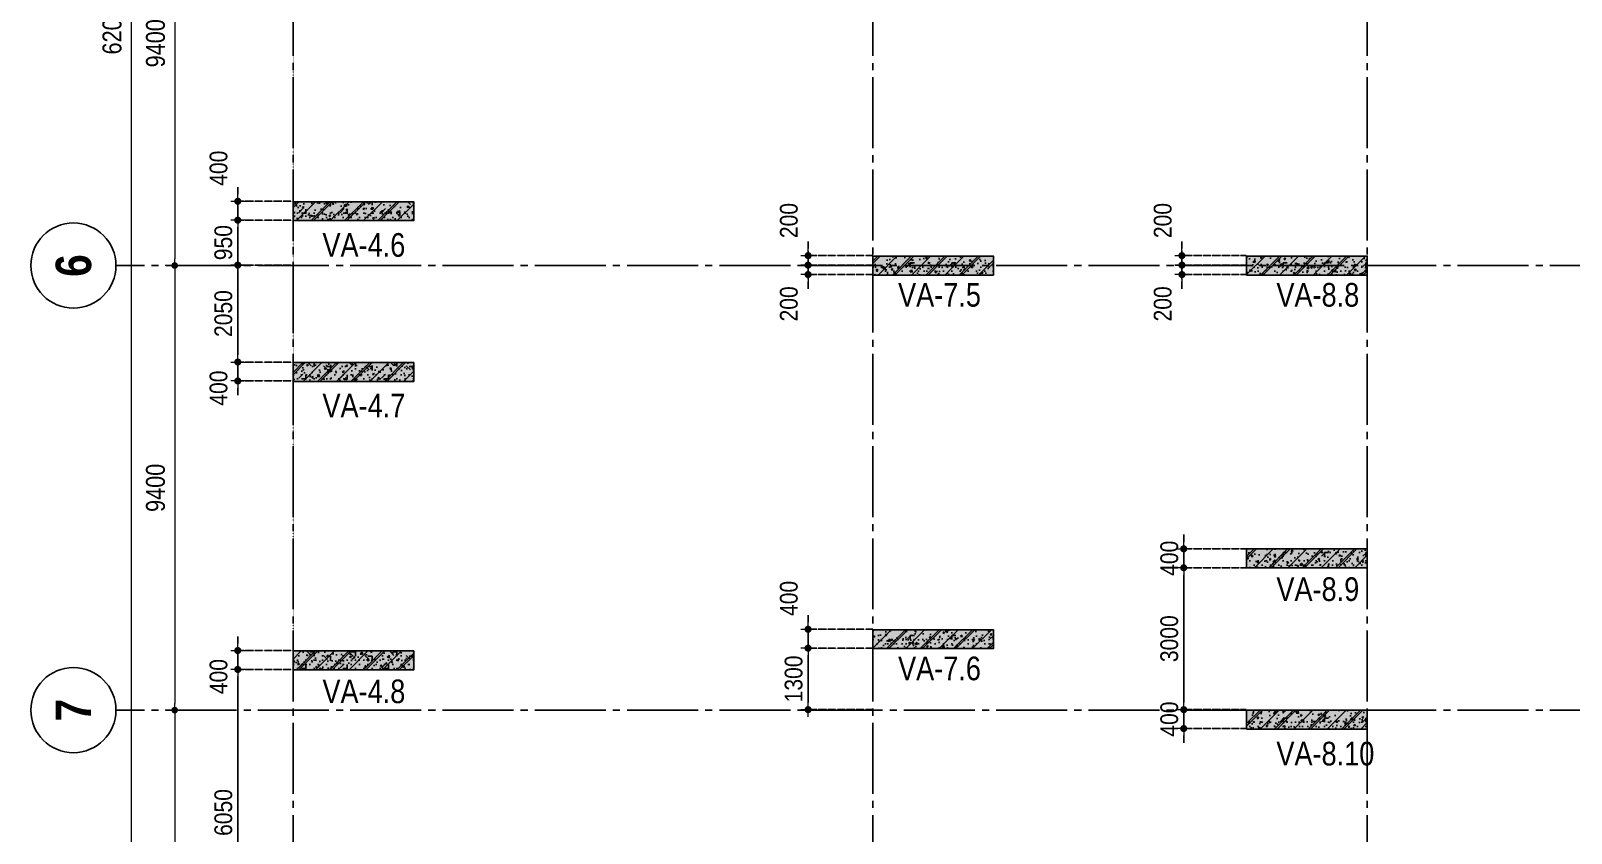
# Model space of a CAD drawing. Header units: millimetres. Extents: x -3973692 to -2843767, y 592734 to 838475.
# Drawn here: x -3354036 to -3321486, y 714118 to 731085 of the extents above; entities that cross this region are included whole.
import ezdxf
from ezdxf.enums import TextEntityAlignment as Align

# ---------------------------------------------------------------- set-up
doc = ezdxf.new("R2010")
doc.units = ezdxf.units.MM
doc.header["$MEASUREMENT"] = 0
doc.header["$PDMODE"] = 3
doc.header["$PDSIZE"] = -20
for name, pattern in [('CHG_XX_Luoi truc-Block A$0$MB_Luoi truc-150-TWA$0$Center101', [13, 10, -1, 1, -1]), ('DOT2', [0.125, 0, -0.125]), ('HIDDEN5', [2.8375, 1.25, -1.5875])]:
    doc.linetypes.add(name, pattern=pattern)
doc.layers.get('0').update_dxf_attribs({"lineweight": 9})
doc.layers.get('Defpoints').update_dxf_attribs({"color": 10, "lineweight": 0})
for name, color, linetype, lineweight in [("'S_General_Dim_1", 1, 'Continuous', 18), ('CHG_XX_Cot_Block A-T2-3$0$DBAO', 3, 'Continuous', 13), ('CHG_XX_Luoi truc-Block A$0$Dim 200', 1, 'Continuous', 5), ('TEXT', 7, 'Continuous', 15)]:
    doc.layers.add(name, color=color, linetype=linetype, lineweight=lineweight)
for name, color, linetype in [('CHG_XX_Cot_Block A-T2-3$0$mb_cot tang 4-8 twa$0$Concrete Hatch', 218, 'Continuous'), ('CHG_XX_Cot_Block A-T2-3$0$mb_cot tang 4-8 twa$0$Concrete Line', 6, 'Continuous'), ('CHG_XX_Cot_Block A-T2-3$0$mb_cot tang 4-8 twa$0$Concrete Solid', 216, 'Continuous'), ('CHG_XX_Luoi truc-Block A$0$MB_Luoi truc-150-TWA$0$Grid', 34, 'Continuous'), ('CHG_XX_Luoi truc-Block A$0$MB_Luoi truc-150-TWA$0$Grid Line', 251, 'CHG_XX_Luoi truc-Block A$0$MB_Luoi truc-150-TWA$0$Center101'), ('dim', 1, 'Continuous')]:
    doc.layers.add(name, color=color, linetype=linetype)
doc.styles.add('arial', font='arial.ttf', dxfattribs={"width": 0.85})
doc.styles.add('CHG_XX_Luoi truc-Block A$0$MB_Luoi truc-150-TWA$0$Grid A-F$0$VNI-HelveCB', font='')
doc.styles.add('CHG_XX_Luoi truc-Block A$0$Star-HelCon', font='')
doc.styles.add('TTP-HelCon', font='')
doc.styles.get('CHG_XX_Luoi truc-Block A$0$MB_Luoi truc-150-TWA$0$Grid A-F$0$VNI-HelveCB').set_extended_font_data('VNI-Helve-Condense', bold=True)
doc.styles.get('CHG_XX_Luoi truc-Block A$0$Star-HelCon').set_extended_font_data('VNI-Helve-Condense')
doc.styles.get('TTP-HelCon').set_extended_font_data('VNI-Helve-Condense')
doc.dimstyles.new('150', dxfattribs={"dimscale": 150, "dimtxt": 2.5, "dimasz": 1, "dimexe": 0, "dimexo": 0, "dimgap": 0.75, "dimtad": 1, "dimdec": 0, "dimzin": 9, "dimdsep": 46, "dimtxsty": 'arial', "dimblk1": 'DIMDOT', "dimblk2": 'DIMDOT', "dimsah": 1, "dimcen": 2, "dimdle": 3, "dimclre": 8, "dimclrt": 2, "dimadec": 0, "dimazin": 0, "dimtfac": 1, "dimtdec": 0, "dimtix": 1, "dimtmove": 2, "dimatfit": 3, "dimldrblk": 'DIMPIJL', "dimfxl": 1, "dimtvp": 1.8, "dimtolj": 1, "dimtzin": 0, "dimarcsym": 0})
doc.dimstyles.new('CHG_XX_Luoi truc-Block A$0$Dim 200', dxfattribs={"dimscale": 200, "dimtxt": 2, "dimasz": 0.7, "dimexe": 1, "dimexo": 1, "dimgap": 1, "dimtad": 1, "dimdec": 0, "dimzin": 12, "dimdsep": 46, "dimtxsty": 'CHG_XX_Luoi truc-Block A$0$Star-HelCon', "dimblk": 'CHG_XX_Luoi truc-Block A$0$_Dot', "dimcen": 1, "dimclrd": 256, "dimclre": 256, "dimclrt": 3, "dimadec": 0, "dimazin": 0, "dimtfac": 1, "dimtdec": 0, "dimtix": 1, "dimtmove": 2, "dimatfit": 3, "dimldrblk": 'CHG_XX_Luoi truc-Block A$0$HTT Arrow 30', "dimfxl": 1, "dimtolj": 1, "dimtzin": 0, "dimarcsym": 0})

# ---------------------------------------------------------------- blocks, each defined once
blk = doc.blocks.new('*U3016')
at = {"layer": 'CHG_XX_Luoi truc-Block A$0$MB_Luoi truc-150-TWA$0$Grid Line'}
blk.add_line((0, 0), (0, 467.0000000000001), dxfattribs=at)
at = {"layer": 'CHG_XX_Luoi truc-Block A$0$MB_Luoi truc-150-TWA$0$Grid', "lineweight": -2, "style": 'CHG_XX_Luoi truc-Block A$0$MB_Luoi truc-150-TWA$0$Grid A-F$0$VNI-HelveCB'}
for tag, p in [('GRIDSUB', (0, 476.0000000000001)), ('GRID', (0, -9))]:
    blk.add_attdef(tag, text='', height=5, dxfattribs=at).set_placement(p, align=Align.MIDDLE)
blk = doc.blocks.new('*U3015')
at = {"layer": 'CHG_XX_Luoi truc-Block A$0$MB_Luoi truc-150-TWA$0$Grid Line'}
blk.add_line((0, 0), (0, 467), dxfattribs=at)
at = {"layer": 'CHG_XX_Luoi truc-Block A$0$MB_Luoi truc-150-TWA$0$Grid', "lineweight": -2, "style": 'CHG_XX_Luoi truc-Block A$0$MB_Luoi truc-150-TWA$0$Grid A-F$0$VNI-HelveCB'}
for tag, p in [('GRIDSUB', (0, 476)), ('GRID', (0, -9))]:
    blk.add_attdef(tag, text='', height=5, dxfattribs=at).set_placement(p, align=Align.MIDDLE)
blk = doc.blocks.new('CHG_XX_Luoi truc-Block A$0$_Dot')
at = {"color": 0, "linetype": 'ByBlock', "lineweight": -2}
blk.add_line((-0.5, 0), (-1, 0), dxfattribs=at)
at = {"color": 0, "linetype": 'ByBlock', "const_width": 0.5}
blk.add_lwpolyline([(-0.25, 0, 1), (0.25, 0, 1)], format="xyb", close=True, dxfattribs=at)
blk = doc.blocks.new('*D3000')
at = {"layer": 'CHG_XX_Luoi truc-Block A$0$Dim 200', "lineweight": -2, "transparency": 16777216}
for p, q in [((-1678.131983339686, 125559.6356885453), (-2699.984525544472, 125559.6356885453)), ((-2499.984525544472, 125419.6356885453), (-2499.98452554447, 116299.6356885453)), ((-1828.131983339686, 116159.6356885453), (-2699.98452554447, 116159.6356885453))]:
    blk.add_line(p, q, dxfattribs=at)
at = {"layer": 'Defpoints', "color": 0, "transparency": 16777216}
for p in [(-1478.131983339686, 125559.6356885453), (-2499.98452554447, 116159.6356885453), (-1628.131983339686, 116159.6356885453)]:
    blk.add_point(p, dxfattribs=at)
at = {"layer": 'CHG_XX_Luoi truc-Block A$0$Dim 200', "lineweight": -2, "transparency": 16777216, "xscale": 140, "yscale": 140, "zscale": 140}
for p, rotation in [((-2499.984525544472, 125559.6356885453), 90), ((-2499.98452554447, 116159.6356885453), 270)]:
    blk.add_blockref('CHG_XX_Luoi truc-Block A$0$_Dot', p, dxfattribs=dict(at, rotation=rotation))
at = {"layer": 'CHG_XX_Luoi truc-Block A$0$Dim 200', "color": 3, "transparency": 16777216, "insert": (-2904.251192211103, 120859.6356885452), "char_height": 400, "attachment_point": 5, "rotation": 90, "style": 'CHG_XX_Luoi truc-Block A$0$Star-HelCon'}
blk.add_mtext('\\A1;9400', dxfattribs=at)
blk = doc.blocks.new('CHG_XX_Luoi truc-Block A$0$HTT Arrow 30')
blk.add_hatch(color=256).paths.add_polyline_path([(-2.5, 0.3750000000000002), (-2.5, -0.3749999999999998), (0, 0)])
at = {"color": 0, "linetype": 'ByBlock', "lineweight": -2}
for p, q in [((0, 0), (-2.5, 0.3750000000000002)), ((-2.5, -0.3749999999999998), (-2.5, 0.3750000000000002)), ((0, 0), (-2.5, -0.3749999999999998))]:
    blk.add_line(p, q, dxfattribs=at)
blk = doc.blocks.new('*D3001')
at = {"layer": 'CHG_XX_Luoi truc-Block A$0$Dim 200', "lineweight": -2, "transparency": 16777216}
for p, q in [((-1828.131983339686, 116159.6356885453), (-2699.984525544472, 116159.6356885453)), ((-2499.984525544472, 116019.6356885453), (-2499.98452554447, 106899.6356885453)), ((-1678.131983339686, 106759.6356885453), (-2699.98452554447, 106759.6356885453))]:
    blk.add_line(p, q, dxfattribs=at)
at = {"layer": 'Defpoints', "color": 0, "transparency": 16777216}
for p in [(-1628.131983339686, 116159.6356885453), (-2499.98452554447, 106759.6356885453), (-1478.131983339686, 106759.6356885453)]:
    blk.add_point(p, dxfattribs=at)
at = {"layer": 'CHG_XX_Luoi truc-Block A$0$Dim 200', "lineweight": -2, "transparency": 16777216, "xscale": 140, "yscale": 140, "zscale": 140}
for p, rotation in [((-2499.984525544472, 116159.6356885453), 90), ((-2499.98452554447, 106759.6356885453), 270)]:
    blk.add_blockref('CHG_XX_Luoi truc-Block A$0$_Dot', p, dxfattribs=dict(at, rotation=rotation))
at = {"layer": 'CHG_XX_Luoi truc-Block A$0$Dim 200', "color": 3, "transparency": 16777216, "insert": (-2904.251192211106, 111459.6356885452), "char_height": 400, "attachment_point": 5, "rotation": 90, "style": 'CHG_XX_Luoi truc-Block A$0$Star-HelCon'}
blk.add_mtext('\\A1;9400', dxfattribs=at)
blk = doc.blocks.new('*D3002')
at = {"layer": 'CHG_XX_Luoi truc-Block A$0$Dim 200', "lineweight": -2, "transparency": 16777216}
for p, q in [((-1678.131983339686, 106759.6356885453), (-2699.984525540746, 106759.6356885453)), ((-2499.984525540746, 106619.6356885453), (-2499.984525540744, 97799.63568854523)), ((-1678.131983339686, 97659.63568854523), (-2699.984525540744, 97659.63568854523))]:
    blk.add_line(p, q, dxfattribs=at)
at = {"layer": 'Defpoints', "color": 0, "transparency": 16777216}
for p in [(-1478.131983339686, 106759.6356885453), (-2499.984525540744, 97659.63568854523), (-1478.131983339686, 97659.63568854523)]:
    blk.add_point(p, dxfattribs=at)
at = {"layer": 'CHG_XX_Luoi truc-Block A$0$Dim 200', "lineweight": -2, "transparency": 16777216, "xscale": 140, "yscale": 140, "zscale": 140}
for p, rotation in [((-2499.984525540746, 106759.6356885453), 90), ((-2499.984525540744, 97659.63568854523), 270)]:
    blk.add_blockref('CHG_XX_Luoi truc-Block A$0$_Dot', p, dxfattribs=dict(at, rotation=rotation))
at = {"layer": 'CHG_XX_Luoi truc-Block A$0$Dim 200', "color": 3, "transparency": 16777216, "insert": (-2904.251192207382, 102209.6356885452), "char_height": 400, "attachment_point": 5, "rotation": 90, "style": 'CHG_XX_Luoi truc-Block A$0$Star-HelCon'}
blk.add_mtext('\\A1;9100', dxfattribs=at)
blk = doc.blocks.new('*D3004')
at = {"layer": 'CHG_XX_Luoi truc-Block A$0$Dim 200', "lineweight": -2, "transparency": 16777216}
for p, q in [((-2389.058254442077, 152259.6356885453), (-3618.466354361928, 152259.6356885453)), ((-3418.466354361928, 152119.6356885453), (-3418.466354361914, 90399.63568854523)), ((-2354.176773137588, 90259.63568854523), (-3618.466354361914, 90259.63568854523))]:
    blk.add_line(p, q, dxfattribs=at)
at = {"layer": 'Defpoints', "color": 0, "transparency": 16777216}
for p in [(-2189.058254442077, 152259.6356885453), (-3418.466354361914, 90259.63568854523), (-2154.176773137588, 90259.63568854523)]:
    blk.add_point(p, dxfattribs=at)
at = {"layer": 'CHG_XX_Luoi truc-Block A$0$Dim 200', "lineweight": -2, "transparency": 16777216, "xscale": 140, "yscale": 140, "zscale": 140}
for p, rotation in [((-3418.466354361928, 152259.6356885453), 90), ((-3418.466354361914, 90259.63568854523), 270)]:
    blk.add_blockref('CHG_XX_Luoi truc-Block A$0$_Dot', p, dxfattribs=dict(at, rotation=rotation))
at = {"layer": 'CHG_XX_Luoi truc-Block A$0$Dim 200', "color": 3, "transparency": 16777216, "insert": (-3822.733021028553, 121259.6356885452), "char_height": 400, "attachment_point": 5, "rotation": 90, "style": 'CHG_XX_Luoi truc-Block A$0$Star-HelCon'}
blk.add_mtext('\\A1;62000', dxfattribs=at)
blk = doc.blocks.new('*U3014')
at = {"layer": 'CHG_XX_Luoi truc-Block A$0$MB_Luoi truc-150-TWA$0$Grid', "lineweight": -2}
blk.add_line((0, 407), (0, 404), dxfattribs=at)
blk.add_circle((0, 413), 6, dxfattribs=at)
at = {"layer": 'CHG_XX_Luoi truc-Block A$0$MB_Luoi truc-150-TWA$0$Grid Line'}
blk.add_line((0, 0), (0, 404), dxfattribs=at)
at = {"layer": 'CHG_XX_Luoi truc-Block A$0$MB_Luoi truc-150-TWA$0$Grid', "lineweight": -2, "style": 'CHG_XX_Luoi truc-Block A$0$MB_Luoi truc-150-TWA$0$Grid A-F$0$VNI-HelveCB'}
for tag, p in [('GRIDSUB', (0, 413)), ('GRID', (0, -9))]:
    blk.add_attdef(tag, text='', height=5, dxfattribs=at).set_placement(p, align=Align.MIDDLE)
blk = doc.blocks.new('*U2986')
at = {"layer": 'CHG_XX_Cot_Block A-T2-3$0$mb_cot tang 4-8 twa$0$Concrete Hatch'}
h = blk.add_hatch(dxfattribs=at)
h.set_pattern_fill('CONCRETE', color=256, scale=50, style=0, pattern_type=2)
h.set_pattern_definition([(45, (250.0000000000001, -2500), (-176.7766952966369, 176.7766952966369), []), (45, (250.0000000000001, -2450), (-353.5533905932737, 353.5533905932738), []), (49.99999999999999, (250.0000000000001, -2500), (358.6300913003767, -31.37606749129755), [37.5, -412.5]), (355, (250.0000000000001, -2500), (-69.3756668065, 376.0960668500059), [30, -330]), (100.4514, (279.8858400000001, -2502.614669999999), (289.2546908570108, 344.7197710304768), [31.870095, -350.571056]), (46.18420000000001, (250.0000000000001, -2400), (533.6205243128222, -82.75950716450905), [56.25, -618.75]), (96.6356, (294.4683725000001, -2406.8966535), (467.3313527743517, 487.0589354502209), [47.805144, -525.8565]), (351.1842, (250.0000000000001, -2400), (467.3309725668136, 487.0593004626623), [45, -495]), (21, (300.0000000000001, -2425), (298.4535260592309, -201.3094453326694), [37.5, -412.5]), (326.0000000000001, (300.0000000000001, -2425), (121.6576659607909, 362.5750225234265), [30, -330]), (71.4514, (324.8711165000001, -2441.775803), (420.111314290745, 161.2652483549762), [31.870095, -350.571056]), (37.50000000000001, (250.0000000000001, -2500), (6.079927658645334, 166.4469269156558), [0, -326, 0, -335, 0, -331.25]), (7.499999999999999, (250.0000000000001, -2500), (131.5347687210743, 197.2058559411801), [0, -191, 0, -318.5, 0, -126.25]), (327.5, (138.5000000000001, -2500), (266.9112180862045, -11.2774358671899), [0, -125, 0, -390, 0, -517.5]), (317.5, (88.50000000000011, -2500), (291.5930846711931, 50.05249116615882), [0, -162.5, 0, -259, 0, -367.5]), (0, (425.0000000000001, -2325), (0, 875), [87.5, -787.5]), (0, (687.5000000000001, -2150), (0, 875), [87.5, -787.5]), (0, (512.5000000000001, -1800), (0, 875), [87.5, -350, 87.5, -350]), (90, (425.0000000000001, -2325), (-875, 5.35782974626967e-14), [87.5, -787.5]), (90, (512.5000000000001, -1800), (-875, 5.35782974626967e-14), [87.5, -787.5]), (90, (775.0000000000001, -2150), (-875, 5.35782974626967e-14), [87.5, -787.5]), (90, (950.0000000000001, -1887.5), (-875, 5.35782974626967e-14), [87.5, -787.5]), (135, (512.5000000000001, -2325), (-875.016357447105, 8.881784197001252e-14), [123.76, -1113.7]), (135, (600.0000000000001, -1800), (-875.016357447105, 8.881784197001252e-14), [123.76, -1113.7]), (45, (687.5000000000001, -2150), (8.881784197001252e-14, 875.016357447105), [123.76, -247.485, 123.76, -742.455]), (0, (75.00000000000011, -2500), (87.5, 87.5), [-175, 0])])
h.paths.add_polyline_path([(-50, 50), (-50, -2500), (350.0000000000001, -2500), (350.0000000000001, 50)])
at = {"layer": 'CHG_XX_Cot_Block A-T2-3$0$mb_cot tang 4-8 twa$0$Concrete Solid'}
blk.add_hatch(color=256, dxfattribs=at).paths.add_polyline_path([(-50, 50), (-50, -2500), (350.0000000000001, -2500), (350.0000000000001, 50)])
at = {"layer": 'CHG_XX_Cot_Block A-T2-3$0$mb_cot tang 4-8 twa$0$Concrete Line'}
blk.add_lwpolyline([(-50, 50), (-50, -2500), (350.0000000000001, -2500), (350.0000000000001, 50)], close=True, dxfattribs=at)
blk = doc.blocks.new('a')
at = {"layer": 'TEXT', "color": 3, "style": 'TTP-HelCon'}
for s, p in [('VA-4.6', (622.0308856256306, -35914.48241008352)), ('VA-7.5', (12785.74149344116, -36968.57358231209)), ('VA-8.8', (20780.1659934409, -36968.57358231209)), ('VA-4.7', (622.0308856256306, -39311.20341008343)), ('VA-8.9', (20780.1659934409, -43192.43608231214)), ('VA-7.6', (12785.74149344116, -44868.52158231195)), ('VA-4.8', (622.0308856256306, -45353.13641008362)), ('VA-8.10', (20780.1659934409, -46669.85958231194))]:
    blk.add_text(s, height=500, dxfattribs=at).set_placement(p)
blk = doc.blocks.new('DIMDOT')
for p, q in [((1, 0), (-1, 0)), ((0, -1), (0, 1))]:
    blk.add_line(p, q)
at = {"const_width": 0.5}
blk.add_lwpolyline([(-0.25, 0, 1), (0.25, 0, 1)], format="xyb", close=True, dxfattribs=at)
blk = doc.blocks.new('*D446')
at = {"layer": "'S_General_Dim_1", "color": 0, "lineweight": -2, "transparency": 16777216}
for p, q in [((-3349662.051391161, 727630.6471437088), (-3349662.051391161, 727780.6471437088)), ((-3349662.051391161, 727480.6471437088), (-3349662.051391161, 727080.6471437088)), ((-3349662.051391161, 726930.6471437088), (-3349662.051391161, 726780.6471437088))]:
    blk.add_line(p, q, dxfattribs=at)
at = {"layer": "'S_General_Dim_1", "color": 8, "linetype": 'HIDDEN5', "lineweight": -2, "transparency": 16777216}
for p, q in [((-3348495.198556938, 727480.6471437088), (-3349662.051391161, 727480.6471437088)), ((-3348495.198556938, 727080.6471437088), (-3349662.051391161, 727080.6471437088))]:
    blk.add_line(p, q, dxfattribs=at)
at = {"layer": 'Defpoints', "color": 0, "transparency": 16777216}
for p in [(-3348495.198556938, 727480.6471437088), (-3349662.051391161, 727080.6471437088), (-3348495.198556938, 727080.6471437088)]:
    blk.add_point(p, dxfattribs=at)
at = {"layer": "'S_General_Dim_1", "color": 0, "lineweight": -2, "transparency": 16777216, "xscale": 150, "yscale": 150, "zscale": 150}
for p, rotation in [((-3349662.051391161, 727480.6471437088), 270), ((-3349662.051391161, 727080.6471437088), 90)]:
    blk.add_blockref('DIMDOT', p, dxfattribs=dict(at, rotation=rotation))
at = {"layer": "'S_General_Dim_1", "color": 2, "transparency": 16777216, "insert": (-3350067.337884995, 728179.276259339), "char_height": 375, "attachment_point": 5, "rotation": 90, "style": 'arial'}
blk.add_mtext('\\A1;400', dxfattribs=at)
blk = doc.blocks.new('DIMPIJL')
at = {"linetype": 'ByBlock'}
blk.add_solid([(-2.5, 0.4166666666666686), (-2.5, -0.4166666666666686), (0, 0)], dxfattribs=at)
blk = doc.blocks.new('*D447')
at = {"layer": "'S_General_Dim_1", "color": 0, "lineweight": -2, "transparency": 16777216}
for p, q in [((-3349662.051390898, 724230.647138072), (-3349662.051390898, 724380.647138072)), ((-3349662.051390898, 724080.647138072), (-3349662.051390898, 723680.647138072)), ((-3349662.051390898, 723530.647138072), (-3349662.051390898, 723380.647138072))]:
    blk.add_line(p, q, dxfattribs=at)
at = {"layer": "'S_General_Dim_1", "color": 8, "linetype": 'HIDDEN5', "lineweight": -2, "transparency": 16777216}
for p, q in [((-3348495.198556677, 724080.647138072), (-3349662.051390898, 724080.647138072)), ((-3348495.198556677, 723680.647138072), (-3349662.051390898, 723680.647138072))]:
    blk.add_line(p, q, dxfattribs=at)
at = {"layer": 'Defpoints', "color": 0, "transparency": 16777216}
for p in [(-3348495.198556677, 724080.647138072), (-3349662.051390898, 723680.647138072), (-3348495.198556677, 723680.647138072)]:
    blk.add_point(p, dxfattribs=at)
at = {"layer": "'S_General_Dim_1", "color": 0, "lineweight": -2, "transparency": 16777216, "xscale": 150, "yscale": 150, "zscale": 150}
for p, rotation in [((-3349662.051390898, 724080.647138072), 270), ((-3349662.051390898, 723680.647138072), 90)]:
    blk.add_blockref('DIMDOT', p, dxfattribs=dict(at, rotation=rotation))
at = {"layer": "'S_General_Dim_1", "color": 2, "transparency": 16777216, "insert": (-3350067.337884734, 723529.4825462498), "char_height": 375, "attachment_point": 5, "rotation": 90, "style": 'arial'}
blk.add_mtext('\\A1;400', dxfattribs=at)
blk = doc.blocks.new('*D448')
at = {"layer": "'S_General_Dim_1", "color": 0, "lineweight": -2, "transparency": 16777216}
for p, q in [((-3349662.051390898, 718130.6516391442), (-3349662.051390898, 718280.6516391442)), ((-3349662.051390898, 717980.6516391442), (-3349662.051390898, 717580.6516391442)), ((-3349662.051390898, 717430.6516391442), (-3349662.051390898, 717280.6516391442))]:
    blk.add_line(p, q, dxfattribs=at)
at = {"layer": "'S_General_Dim_1", "color": 8, "linetype": 'HIDDEN5', "lineweight": -2, "transparency": 16777216}
for p, q in [((-3348495.198556677, 717980.6516391442), (-3349662.051390898, 717980.6516391442)), ((-3348495.198556677, 717580.6516391442), (-3349662.051390898, 717580.6516391442))]:
    blk.add_line(p, q, dxfattribs=at)
at = {"layer": 'Defpoints', "color": 0, "transparency": 16777216}
for p in [(-3348495.198556677, 717980.6516391442), (-3349662.051390898, 717580.6516391442), (-3348495.198556677, 717580.6516391442)]:
    blk.add_point(p, dxfattribs=at)
at = {"layer": "'S_General_Dim_1", "color": 0, "lineweight": -2, "transparency": 16777216, "xscale": 150, "yscale": 150, "zscale": 150}
for p, rotation in [((-3349662.051390898, 717980.6516391442), 270), ((-3349662.051390898, 717580.6516391442), 90)]:
    blk.add_blockref('DIMDOT', p, dxfattribs=dict(at, rotation=rotation))
at = {"layer": "'S_General_Dim_1", "color": 2, "transparency": 16777216, "insert": (-3350067.337884734, 717429.487047322), "char_height": 375, "attachment_point": 5, "rotation": 90, "style": 'arial'}
blk.add_mtext('\\A1;400', dxfattribs=at)
blk = doc.blocks.new('*D449')
at = {"layer": "'S_General_Dim_1", "color": 8, "linetype": 'HIDDEN5', "lineweight": -2, "transparency": 16777216}
for p, q in [((-3348495.198556677, 717580.6516391442), (-3349662.0513909, 717580.6516391442)), ((-3347445.198556931, 711530.6471380725), (-3349662.0513909, 711530.6471380725))]:
    blk.add_line(p, q, dxfattribs=at)
at = {"layer": "'S_General_Dim_1", "color": 0, "lineweight": -2, "transparency": 16777216}
blk.add_line((-3349662.0513909, 717430.6516391442), (-3349662.0513909, 711680.6471380725), dxfattribs=at)
at = {"layer": 'Defpoints', "color": 0, "transparency": 16777216}
for p in [(-3348495.198556677, 717580.6516391442), (-3349662.0513909, 711530.6471380725), (-3347445.198556931, 711530.6471380725)]:
    blk.add_point(p, dxfattribs=at)
at = {"layer": "'S_General_Dim_1", "color": 0, "lineweight": -2, "transparency": 16777216, "xscale": 150, "yscale": 150, "zscale": 150}
for p, rotation in [((-3349662.0513909, 717580.6516391442), 90), ((-3349662.0513909, 711530.6471380725), 270)]:
    blk.add_blockref('DIMDOT', p, dxfattribs=dict(at, rotation=rotation))
at = {"layer": "'S_General_Dim_1", "color": 2, "transparency": 16777216, "insert": (-3349966.016261295, 714555.6493886092), "char_height": 375, "attachment_point": 5, "rotation": 90, "style": 'arial'}
blk.add_mtext('\\A1;6050', dxfattribs=at)
blk = doc.blocks.new('*D433')
at = {"layer": "'S_General_Dim_1", "color": 8, "linetype": 'HIDDEN5', "lineweight": -2, "transparency": 16777216}
for p, q in [((-3348495.198556938, 727080.6471437088), (-3349662.051391163, 727080.6471437088)), ((-3348495.198556737, 726130.6471381315), (-3349662.051391163, 726130.6471381315))]:
    blk.add_line(p, q, dxfattribs=at)
at = {"layer": "'S_General_Dim_1", "color": 0, "lineweight": -2, "transparency": 16777216}
blk.add_line((-3349662.051391163, 726930.6471437088), (-3349662.051391163, 726280.6471381315), dxfattribs=at)
at = {"layer": 'Defpoints', "color": 0, "transparency": 16777216}
for p in [(-3348495.198556938, 727080.6471437088), (-3349662.051391163, 726130.6471381315), (-3348495.198556737, 726130.6471381315)]:
    blk.add_point(p, dxfattribs=at)
at = {"layer": "'S_General_Dim_1", "color": 0, "lineweight": -2, "transparency": 16777216, "xscale": 150, "yscale": 150, "zscale": 150}
for p, rotation in [((-3349662.051391163, 727080.6471437088), 90), ((-3349662.051391163, 726130.6471381315), 270)]:
    blk.add_blockref('DIMDOT', p, dxfattribs=dict(at, rotation=rotation))
at = {"layer": "'S_General_Dim_1", "color": 2, "transparency": 16777216, "insert": (-3349966.016261558, 726605.647140921), "char_height": 375, "attachment_point": 5, "rotation": 90, "style": 'arial'}
blk.add_mtext('\\A1;950', dxfattribs=at)
blk = doc.blocks.new('*D434')
at = {"layer": "'S_General_Dim_1", "color": 8, "linetype": 'HIDDEN5', "lineweight": -2, "transparency": 16777216}
for p, q in [((-3348495.198556736, 726130.6471381315), (-3349662.0513909, 726130.6471381315)), ((-3348495.198556677, 724080.647138072), (-3349662.0513909, 724080.647138072))]:
    blk.add_line(p, q, dxfattribs=at)
at = {"layer": "'S_General_Dim_1", "color": 0, "lineweight": -2, "transparency": 16777216}
blk.add_line((-3349662.0513909, 724230.647138072), (-3349662.0513909, 725980.6471381315), dxfattribs=at)
at = {"layer": 'Defpoints', "color": 0, "transparency": 16777216}
for p in [(-3349662.0513909, 726130.6471381315), (-3348495.198556736, 726130.6471381315), (-3348495.198556677, 724080.647138072)]:
    blk.add_point(p, dxfattribs=at)
at = {"layer": "'S_General_Dim_1", "color": 0, "lineweight": -2, "transparency": 16777216, "xscale": 150, "yscale": 150, "zscale": 150}
for p, rotation in [((-3349662.0513909, 726130.6471381315), 90), ((-3349662.0513909, 724080.647138072), 270)]:
    blk.add_blockref('DIMDOT', p, dxfattribs=dict(at, rotation=rotation))
at = {"layer": "'S_General_Dim_1", "color": 2, "transparency": 16777216, "insert": (-3349966.016261295, 725105.6471381026), "char_height": 375, "attachment_point": 5, "rotation": 90, "style": 'arial'}
blk.add_mtext('\\A1;2050', dxfattribs=at)
blk = doc.blocks.new('*D465')
at = {"layer": "'S_General_Dim_1", "color": 0, "lineweight": -2, "transparency": 16777216}
for p, q in [((-3337611.030150359, 726480.6471381317), (-3337611.030150359, 726630.6471381317)), ((-3337611.030150359, 726330.6471381317), (-3337611.030150359, 726130.6471381315)), ((-3337611.030150359, 725980.6471381315), (-3337611.030150359, 725830.6471381315))]:
    blk.add_line(p, q, dxfattribs=at)
at = {"layer": "'S_General_Dim_1", "color": 8, "linetype": 'HIDDEN5', "lineweight": -2, "transparency": 16777216}
for p, q in [((-3336245.198556938, 726330.6471381317), (-3337611.030150359, 726330.6471381317)), ((-3336245.198556938, 726130.6471381315), (-3337611.030150359, 726130.6471381315))]:
    blk.add_line(p, q, dxfattribs=at)
at = {"layer": 'Defpoints', "color": 0, "transparency": 16777216}
for p in [(-3336245.198556938, 726330.6471381317), (-3337611.030150359, 726130.6471381315), (-3336245.198556938, 726130.6471381315)]:
    blk.add_point(p, dxfattribs=at)
at = {"layer": "'S_General_Dim_1", "color": 0, "lineweight": -2, "transparency": 16777216, "xscale": 150, "yscale": 150, "zscale": 150}
for p, rotation in [((-3337611.030150359, 726330.6471381317), 270), ((-3337611.030150359, 726130.6471381315), 90)]:
    blk.add_blockref('DIMDOT', p, dxfattribs=dict(at, rotation=rotation))
at = {"layer": "'S_General_Dim_1", "color": 2, "transparency": 16777216, "insert": (-3338016.316644206, 727072.8055864645), "char_height": 375, "attachment_point": 5, "rotation": 90, "style": 'arial'}
blk.add_mtext('\\A1;200', dxfattribs=at)
blk = doc.blocks.new('*D466')
at = {"layer": "'S_General_Dim_1", "color": 0, "lineweight": -2, "transparency": 16777216}
for p, q in [((-3337611.030150359, 726280.6471381315), (-3337611.030150359, 726430.6471381315)), ((-3337611.030150359, 726130.6471381315), (-3337611.030150359, 725930.6471381317)), ((-3337611.030150359, 725780.6471381317), (-3337611.030150359, 725630.6471381317))]:
    blk.add_line(p, q, dxfattribs=at)
at = {"layer": "'S_General_Dim_1", "color": 8, "linetype": 'HIDDEN5', "lineweight": -2, "transparency": 16777216}
for p, q in [((-3336245.198556938, 726130.6471381315), (-3337611.030150359, 726130.6471381315)), ((-3336245.198556938, 725930.6471381317), (-3337611.030150359, 725930.6471381317))]:
    blk.add_line(p, q, dxfattribs=at)
at = {"layer": 'Defpoints', "color": 0, "transparency": 16777216}
for p in [(-3337611.030150359, 725930.6471381317), (-3336245.198556938, 726130.6471381315), (-3336245.198556938, 725930.6471381317)]:
    blk.add_point(p, dxfattribs=at)
at = {"layer": "'S_General_Dim_1", "color": 0, "lineweight": -2, "transparency": 16777216, "xscale": 150, "yscale": 150, "zscale": 150}
for p, rotation in [((-3337611.030150359, 726130.6471381315), 270), ((-3337611.030150359, 725930.6471381317), 90)]:
    blk.add_blockref('DIMDOT', p, dxfattribs=dict(at, rotation=rotation))
at = {"layer": "'S_General_Dim_1", "color": 2, "transparency": 16777216, "insert": (-3338016.316644206, 725310.8351119726), "char_height": 375, "attachment_point": 5, "rotation": 90, "style": 'arial'}
blk.add_mtext('\\A1;200', dxfattribs=at)
blk = doc.blocks.new('*D467')
at = {"layer": "'S_General_Dim_1", "color": 0, "lineweight": -2, "transparency": 16777216}
for p, q in [((-3337611.030150363, 718580.647137127), (-3337611.030150363, 718730.647137127)), ((-3337611.030150363, 718430.647137127), (-3337611.030150363, 718030.647137127)), ((-3337611.030150363, 717880.647137127), (-3337611.030150363, 717730.647137127))]:
    blk.add_line(p, q, dxfattribs=at)
at = {"layer": "'S_General_Dim_1", "color": 8, "linetype": 'HIDDEN5', "lineweight": -2, "transparency": 16777216}
for p, q in [((-3336245.198556933, 718430.647137127), (-3337611.030150363, 718430.647137127)), ((-3336245.198556938, 718030.647137127), (-3337611.030150363, 718030.647137127))]:
    blk.add_line(p, q, dxfattribs=at)
at = {"layer": 'Defpoints', "color": 0, "transparency": 16777216}
for p in [(-3336245.198556933, 718430.647137127), (-3337611.030150363, 718030.647137127), (-3336245.198556938, 718030.647137127)]:
    blk.add_point(p, dxfattribs=at)
at = {"layer": "'S_General_Dim_1", "color": 0, "lineweight": -2, "transparency": 16777216, "xscale": 150, "yscale": 150, "zscale": 150}
for p, rotation in [((-3337611.030150363, 718430.647137127), 270), ((-3337611.030150363, 718030.647137127), 90)]:
    blk.add_blockref('DIMDOT', p, dxfattribs=dict(at, rotation=rotation))
at = {"layer": "'S_General_Dim_1", "color": 2, "transparency": 16777216, "insert": (-3338016.31664421, 719082.7194508534), "char_height": 375, "attachment_point": 5, "rotation": 90, "style": 'arial'}
blk.add_mtext('\\A1;400', dxfattribs=at)
blk = doc.blocks.new('*D468')
at = {"layer": "'S_General_Dim_1", "color": 8, "linetype": 'HIDDEN5', "lineweight": -2, "transparency": 16777216}
for p, q in [((-3336245.198556938, 718030.647137127), (-3337611.030150363, 718030.647137127)), ((-3336245.198556938, 716730.6471381315), (-3337611.030150363, 716730.6471381315))]:
    blk.add_line(p, q, dxfattribs=at)
at = {"layer": "'S_General_Dim_1", "color": 0, "lineweight": -2, "transparency": 16777216}
blk.add_line((-3337611.030150363, 717880.647137127), (-3337611.030150363, 716880.6471381315), dxfattribs=at)
at = {"layer": 'Defpoints', "color": 0, "transparency": 16777216}
for p in [(-3336245.198556938, 718030.647137127), (-3337611.030150363, 716730.6471381315), (-3336245.198556938, 716730.6471381315)]:
    blk.add_point(p, dxfattribs=at)
at = {"layer": "'S_General_Dim_1", "color": 0, "lineweight": -2, "transparency": 16777216, "xscale": 150, "yscale": 150, "zscale": 150}
for p, rotation in [((-3337611.030150363, 718030.647137127), 90), ((-3337611.030150363, 716730.6471381315), 270)]:
    blk.add_blockref('DIMDOT', p, dxfattribs=dict(at, rotation=rotation))
at = {"layer": "'S_General_Dim_1", "color": 2, "transparency": 16777216, "insert": (-3337915.122919803, 717380.64713763), "char_height": 375, "attachment_point": 5, "rotation": 90, "style": 'arial'}
blk.add_mtext('\\A1;1300', dxfattribs=at)
blk = doc.blocks.new('*D474')
at = {"layer": "'S_General_Dim_1", "color": 0, "lineweight": -2, "transparency": 16777216}
for p, q in [((-3329673.243641575, 720281.0114495864), (-3329673.243641575, 720431.0114495864)), ((-3329673.243641575, 720131.0114495864), (-3329673.243641575, 719731.0114495861)), ((-3329673.243641575, 719581.0114495861), (-3329673.243641575, 719431.0114495861))]:
    blk.add_line(p, q, dxfattribs=at)
at = {"layer": "'S_General_Dim_1", "color": 8, "linetype": 'HIDDEN5', "lineweight": -2, "transparency": 16777216}
for p, q in [((-3328345.198556933, 720131.0114495864), (-3329673.243641575, 720131.0114495864)), ((-3328345.198556944, 719731.0114495861), (-3329673.243641575, 719731.0114495861))]:
    blk.add_line(p, q, dxfattribs=at)
at = {"layer": 'Defpoints', "color": 0, "transparency": 16777216}
for p in [(-3328345.198556933, 720131.0114495864), (-3329673.243641575, 719731.0114495861), (-3328345.198556944, 719731.0114495861)]:
    blk.add_point(p, dxfattribs=at)
at = {"layer": "'S_General_Dim_1", "color": 0, "lineweight": -2, "transparency": 16777216, "xscale": 150, "yscale": 150, "zscale": 150}
for p, rotation in [((-3329673.243641575, 720131.0114495864), 270), ((-3329673.243641575, 719731.0114495861), 90)]:
    blk.add_blockref('DIMDOT', p, dxfattribs=dict(at, rotation=rotation))
at = {"layer": "'S_General_Dim_1", "color": 2, "transparency": 16777216, "insert": (-3329977.20851197, 719931.0114495871), "char_height": 375, "attachment_point": 5, "rotation": 90, "style": 'arial'}
blk.add_mtext('\\A1;400', dxfattribs=at)
blk = doc.blocks.new('*D475')
at = {"layer": "'S_General_Dim_1", "color": 0, "lineweight": -2, "transparency": 16777216}
for p, q in [((-3329673.243641566, 716880.6471326761), (-3329673.243641566, 717030.6471326761)), ((-3329673.243641566, 716730.6471326761), (-3329673.243641566, 716330.6471326761)), ((-3329673.243641566, 716180.6471326761), (-3329673.243641566, 716030.6471326761))]:
    blk.add_line(p, q, dxfattribs=at)
at = {"layer": "'S_General_Dim_1", "color": 8, "linetype": 'HIDDEN5', "lineweight": -2, "transparency": 16777216}
for p, q in [((-3328345.198556932, 716730.6471326761), (-3329673.243641566, 716730.6471326761)), ((-3328345.198570783, 716330.6471326761), (-3329673.243641566, 716330.6471326761))]:
    blk.add_line(p, q, dxfattribs=at)
at = {"layer": 'Defpoints', "color": 0, "transparency": 16777216}
for p in [(-3328345.198556932, 716730.6471326761), (-3329673.243641566, 716330.6471326761), (-3328345.198570783, 716330.6471326761)]:
    blk.add_point(p, dxfattribs=at)
at = {"layer": "'S_General_Dim_1", "color": 0, "lineweight": -2, "transparency": 16777216, "xscale": 150, "yscale": 150, "zscale": 150}
for p, rotation in [((-3329673.243641566, 716730.6471326761), 270), ((-3329673.243641566, 716330.6471326761), 90)]:
    blk.add_blockref('DIMDOT', p, dxfattribs=dict(at, rotation=rotation))
at = {"layer": "'S_General_Dim_1", "color": 2, "transparency": 16777216, "insert": (-3329977.20851196, 716530.6471326769), "char_height": 375, "attachment_point": 5, "rotation": 90, "style": 'arial'}
blk.add_mtext('\\A1;400', dxfattribs=at)
blk = doc.blocks.new('*D476')
at = {"layer": "'S_General_Dim_1", "color": 0, "lineweight": -2, "transparency": 16777216}
for p, q in [((-3329711.030150359, 726480.6471381328), (-3329711.030150359, 726630.6471381328)), ((-3329711.030150359, 726330.6471381328), (-3329711.030150359, 726130.6471381327)), ((-3329711.030150359, 725980.6471381327), (-3329711.030150359, 725830.6471381327))]:
    blk.add_line(p, q, dxfattribs=at)
at = {"layer": "'S_General_Dim_1", "color": 8, "linetype": 'HIDDEN5', "lineweight": -2, "transparency": 16777216}
for p, q in [((-3328345.198556934, 726330.6471381328), (-3329711.030150359, 726330.6471381328)), ((-3328345.198556934, 726130.6471381327), (-3329711.030150359, 726130.6471381327))]:
    blk.add_line(p, q, dxfattribs=at)
at = {"layer": 'Defpoints', "color": 0, "transparency": 16777216}
for p in [(-3328345.198556934, 726330.6471381328), (-3329711.030150359, 726130.6471381327), (-3328345.198556934, 726130.6471381327)]:
    blk.add_point(p, dxfattribs=at)
at = {"layer": "'S_General_Dim_1", "color": 0, "lineweight": -2, "transparency": 16777216, "xscale": 150, "yscale": 150, "zscale": 150}
for p, rotation in [((-3329711.030150359, 726330.6471381328), 270), ((-3329711.030150359, 726130.6471381327), 90)]:
    blk.add_blockref('DIMDOT', p, dxfattribs=dict(at, rotation=rotation))
at = {"layer": "'S_General_Dim_1", "color": 2, "transparency": 16777216, "insert": (-3330116.316644202, 727072.8055864656), "char_height": 375, "attachment_point": 5, "rotation": 90, "style": 'arial'}
blk.add_mtext('\\A1;200', dxfattribs=at)
blk = doc.blocks.new('*D477')
at = {"layer": "'S_General_Dim_1", "color": 0, "lineweight": -2, "transparency": 16777216}
for p, q in [((-3329711.030150359, 726280.6471381327), (-3329711.030150359, 726430.6471381327)), ((-3329711.030150359, 726130.6471381327), (-3329711.030150359, 725930.6471381328)), ((-3329711.030150359, 725780.6471381328), (-3329711.030150359, 725630.6471381328))]:
    blk.add_line(p, q, dxfattribs=at)
at = {"layer": "'S_General_Dim_1", "color": 8, "linetype": 'HIDDEN5', "lineweight": -2, "transparency": 16777216}
for p, q in [((-3328345.198556934, 726130.6471381327), (-3329711.030150359, 726130.6471381327)), ((-3328345.198556934, 725930.6471381328), (-3329711.030150359, 725930.6471381328))]:
    blk.add_line(p, q, dxfattribs=at)
at = {"layer": 'Defpoints', "color": 0, "transparency": 16777216}
for p in [(-3329711.030150359, 725930.6471381328), (-3328345.198556934, 726130.6471381327), (-3328345.198556934, 725930.6471381328)]:
    blk.add_point(p, dxfattribs=at)
at = {"layer": "'S_General_Dim_1", "color": 0, "lineweight": -2, "transparency": 16777216, "xscale": 150, "yscale": 150, "zscale": 150}
for p, rotation in [((-3329711.030150359, 726130.6471381327), 270), ((-3329711.030150359, 725930.6471381328), 90)]:
    blk.add_blockref('DIMDOT', p, dxfattribs=dict(at, rotation=rotation))
at = {"layer": "'S_General_Dim_1", "color": 2, "transparency": 16777216, "insert": (-3330116.316644202, 725310.8351119738), "char_height": 375, "attachment_point": 5, "rotation": 90, "style": 'arial'}
blk.add_mtext('\\A1;200', dxfattribs=at)
blk = doc.blocks.new('*D478')
at = {"layer": "'S_General_Dim_1", "color": 8, "linetype": 'HIDDEN5', "lineweight": -2, "transparency": 16777216}
for p, q in [((-3328345.198556938, 719731.0114495864), (-3329673.243641575, 719731.0114495864)), ((-3328345.198570783, 716730.6471326761), (-3329673.243641575, 716730.6471326761))]:
    blk.add_line(p, q, dxfattribs=at)
at = {"layer": "'S_General_Dim_1", "color": 0, "lineweight": -2, "transparency": 16777216}
blk.add_line((-3329673.243641575, 719581.0114495864), (-3329673.243641575, 716880.6471326761), dxfattribs=at)
at = {"layer": 'Defpoints', "color": 0, "transparency": 16777216}
for p in [(-3328345.198556938, 719731.0114495864), (-3329673.243641575, 716730.6471326761), (-3328345.198570783, 716730.6471326761)]:
    blk.add_point(p, dxfattribs=at)
at = {"layer": "'S_General_Dim_1", "color": 0, "lineweight": -2, "transparency": 16777216, "xscale": 150, "yscale": 150, "zscale": 150}
for p, rotation in [((-3329673.243641575, 719731.0114495864), 90), ((-3329673.243641575, 716730.6471326761), 270)]:
    blk.add_blockref('DIMDOT', p, dxfattribs=dict(at, rotation=rotation))
at = {"layer": "'S_General_Dim_1", "color": 2, "transparency": 16777216, "insert": (-3329977.336411015, 718230.829291132), "char_height": 375, "attachment_point": 5, "rotation": 90, "style": 'arial'}
blk.add_mtext('\\A1;3000', dxfattribs=at)
blk = doc.blocks.new('CHG_XX_Luoi truc-Block A')
at = {"layer": 'CHG_XX_Luoi truc-Block A$0$MB_Luoi truc-150-TWA$0$Grid', "xscale": 150, "yscale": 150, "zscale": 150}
for name, p in [('*U3015', (0, 87440.67921933654)), ('*U3016', (12250, 87440.67921933654)), ('*U3016', (22700, 87440.67921933654))]:
    blk.add_blockref(name, p, dxfattribs=at)
at = {"layer": 'CHG_XX_Luoi truc-Block A$0$MB_Luoi truc-150-TWA$0$Grid'}
ref = blk.add_blockref('*U3014', (57309.50927037185, 116159.6356885452), dxfattribs=dict(at, xscale=-150, yscale=150, zscale=150, rotation=90))
ref.add_attrib('GRIDSUB', '6', dxfattribs={"lineweight": -2, "height": 750, "rotation": 90, "style": 'CHG_XX_Luoi truc-Block A$0$MB_Luoi truc-150-TWA$0$Grid A-F$0$VNI-HelveCB'}).set_placement((-4640.49072962816, 116159.6356885452), align=Align.MIDDLE)
ref = blk.add_blockref('*U3014', (57309.50927037185, 106759.6356885452), dxfattribs=dict(at, xscale=-150, yscale=150, zscale=150, rotation=90))
ref.add_attrib('GRIDSUB', '7', dxfattribs={"lineweight": -2, "height": 750, "rotation": 90, "style": 'CHG_XX_Luoi truc-Block A$0$MB_Luoi truc-150-TWA$0$Grid A-F$0$VNI-HelveCB'}).set_placement((-4640.49072962816, 106759.6356885452), align=Align.MIDDLE)
at = {"layer": 'CHG_XX_Luoi truc-Block A$0$Dim 200'}
for base, p1, p2, picture, middle in [((-3418.466354361914, 90259.63568854523), (-2189.058254442076, 152259.6356885452), (-2154.176773137588, 90259.6356885452), '*D3004', (-3822.733021028553, 121259.6356885452)), ((-2499.98452554447, 116159.6356885453), (-1478.131983339685, 125559.6356885452), (-1628.131983339685, 116159.6356885452), '*D3000', (-2904.251192211103, 120859.6356885452)), ((-2499.98452554447, 106759.6356885453), (-1628.131983339685, 116159.6356885452), (-1478.131983339685, 106759.6356885452), '*D3001', (-2904.251192211106, 111459.6356885452)), ((-2499.984525540744, 97659.63568854523), (-1478.131983339685, 106759.6356885452), (-1478.131983339685, 97659.6356885452), '*D3002', (-2904.251192207382, 102209.6356885452))]:
    dim = blk.add_linear_dim(base=base, p1=p1, p2=p2, angle=90, dimstyle='CHG_XX_Luoi truc-Block A$0$Dim 200', dxfattribs=at)
    dim.commit()
    dim.dimension.update_dxf_attribs({"geometry": picture, "text_midpoint": middle})
blk = doc.blocks.new('CHG_XX_Cot_Block A-T2-3')
at = {"layer": 'CHG_XX_Cot_Block A-T2-3$0$DBAO'}
blk.add_blockref('CHG_XX_Luoi truc-Block A', (8014952.261310224, 1085564.094002106), dxfattribs=at)
at = {"layer": 'CHG_XX_Cot_Block A-T2-3$0$mb_cot tang 4-8 twa$0$Concrete Line', "xscale": -1, "rotation": 90}
for p in [(8015002.261310224, 1203023.729690651), (8027252.261310224, 1201873.729690651), (8035152.261310224, 1201873.729685173), (8015002.261310224, 1199623.729690651), (8035152.261310224, 1195683.729690651), (8027252.261310224, 1193973.729696228), (8015002.261310224, 1193523.729690651), (8035152.261310224, 1192273.729690651)]:
    blk.add_blockref('*U2986', p, dxfattribs=at)

msp = doc.modelspace()

# ---------------------------------------------------------------- linework, layer by layer
at = {"layer": 'dim', "linetype": 'DOT2', "ltscale": 10}
msp.add_line((-3348495.198556936, 755371.0114551636), (-3348495.198556676, 717546.0159505988), dxfattribs=at)

# ---------------------------------------------------------------- block references
at = {"layer": "'S_General_Dim_1"}
msp.add_blockref('CHG_XX_Cot_Block A-T2-3', (-11363447.45986716, -475602.7182410646), dxfattribs=at)
at = {"layer": 'TEXT'}
msp.add_blockref('a', (-3348495.198556936, 762221.0114495861), dxfattribs=at)

# ---------------------------------------------------------------- dimensions: what is measured, and where the dimension line sits
at = {"layer": "'S_General_Dim_1"}
for base, p1, p2, picture, middle in [((-3349662.051391161, 727080.6471437088), (-3348495.198556936, 727480.6471437085), (-3348495.198556936, 727080.6471437085), '*D446', (-3350067.337884995, 728179.276259339)), ((-3337611.030150359, 726130.6471381315), (-3336245.198556936, 726330.6471381314), (-3336245.198556936, 726130.6471381313), '*D465', (-3338016.316644206, 727072.8055864645)), ((-3329711.030150359, 726130.6471381327), (-3328345.198556932, 726330.6471381326), (-3328345.198556932, 726130.6471381325), '*D476', (-3330116.316644202, 727072.8055864656)), ((-3337611.030150359, 725930.6471381317), (-3336245.198556936, 726130.6471381313), (-3336245.198556936, 725930.6471381314), '*D466', (-3338016.316644206, 725310.8351119726)), ((-3329711.030150359, 725930.6471381328), (-3328345.198556932, 726130.6471381325), (-3328345.198556932, 725930.6471381326), '*D477', (-3330116.316644202, 725310.8351119738)), ((-3349662.051390898, 723680.647138072), (-3348495.198556676, 724080.6471380717), (-3348495.198556676, 723680.6471380717), '*D447', (-3350067.337884734, 723529.4825462498)), ((-3337611.030150363, 718030.647137127), (-3336245.198556931, 718430.6471371268), (-3336245.198556936, 718030.6471371268), '*D467', (-3338016.31664421, 719082.7194508534)), ((-3349662.051390898, 717580.6516391442), (-3348495.198556676, 717980.6516391439), (-3348495.198556676, 717580.6516391439), '*D448', (-3350067.337884734, 717429.487047322))]:
    dim = msp.add_linear_dim(base=base, p1=p1, p2=p2, angle=90, dimstyle='150', dxfattribs=at)
    dim.commit()
    dim.dimension.update_dxf_attribs({"geometry": picture, "text_midpoint": middle, "dimtype": 160})
for base, p1, p2, picture, middle in [((-3349662.051391163, 726130.6471381315), (-3348495.198556936, 727080.6471437085), (-3348495.198556735, 726130.6471381313), '*D433', (-3349966.016261558, 726605.647140921)), ((-3349662.0513909, 726130.6471381315), (-3348495.198556676, 724080.6471380717), (-3348495.198556734, 726130.6471381313), '*D434', (-3349966.016261295, 725105.6471381026)), ((-3329673.243641575, 719731.0114495861), (-3328345.198556931, 720131.0114495861), (-3328345.198556942, 719731.0114495859), '*D474', (-3329977.20851197, 719931.0114495871)), ((-3329673.243641575, 716730.6471326761), (-3328345.198556936, 719731.0114495861), (-3328345.198570781, 716730.6471326759), '*D478', (-3329977.336411015, 718230.829291132)), ((-3337611.030150363, 716730.6471381315), (-3336245.198556936, 718030.6471371268), (-3336245.198556936, 716730.6471381313), '*D468', (-3337915.122919803, 717380.64713763)), ((-3349662.0513909, 711530.6471380725), (-3348495.198556676, 717580.6516391439), (-3347445.198556929, 711530.6471380723), '*D449', (-3349966.016261295, 714555.6493886092)), ((-3329673.243641566, 716330.6471326761), (-3328345.19855693, 716730.6471326759), (-3328345.198570781, 716330.6471326759), '*D475', (-3329977.20851196, 716530.6471326769))]:
    dim = msp.add_linear_dim(base=base, p1=p1, p2=p2, angle=90, dimstyle='150', dxfattribs=at)
    dim.commit()
    dim.dimension.update_dxf_attribs({"geometry": picture, "text_midpoint": middle})

doc.saveas('drawing.dxf')
